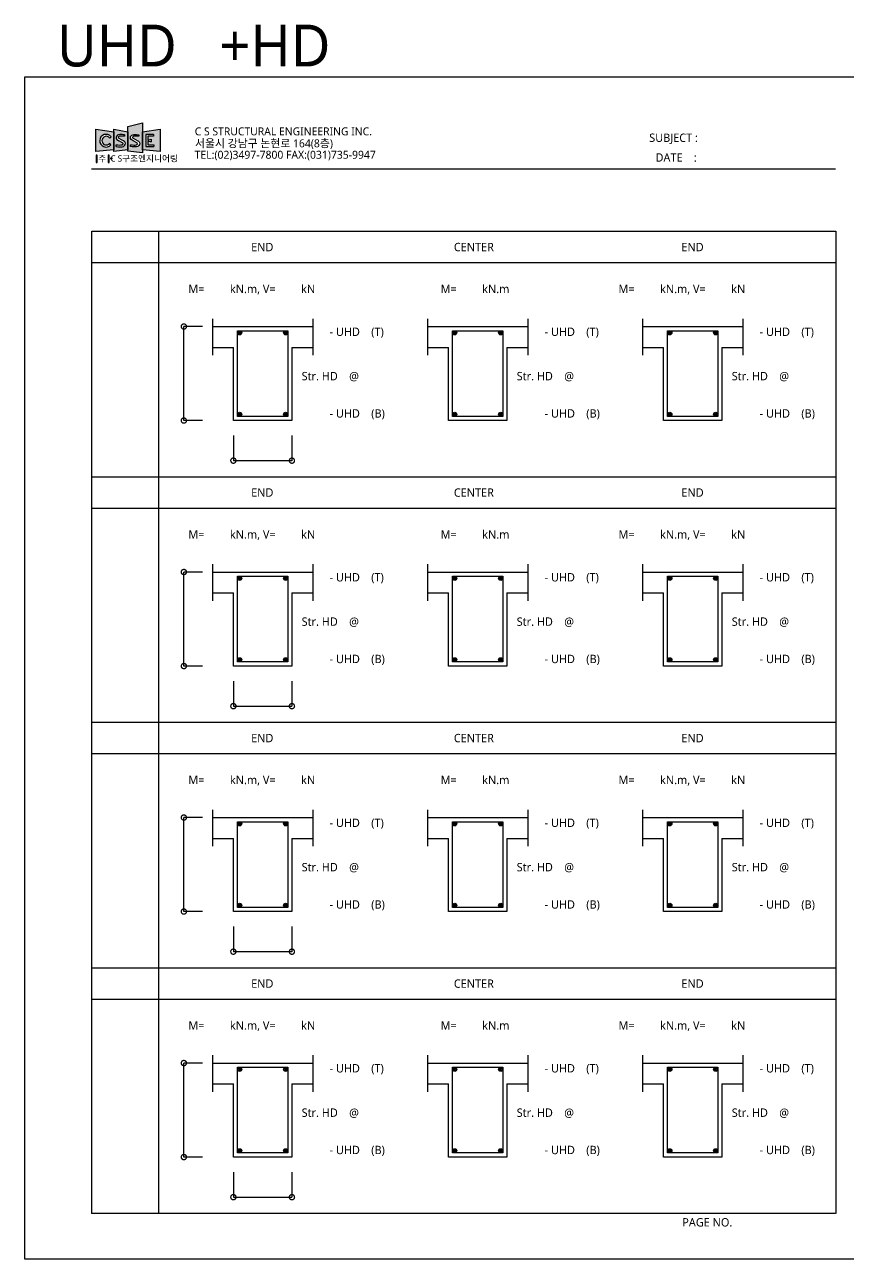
# Model space of a CAD drawing. Extents: x 62919 to 87660, y 70087 to 107139.
# Drawn here: x 62919 to 66860, y 81405 to 87314 of the extents above; entities that cross this region are included whole.
import ezdxf

# ---------------------------------------------------------------- set-up
doc = ezdxf.new("R2010")
doc.units = 0
doc.header["$LTSCALE"] = 50
doc.header["$MEASUREMENT"] = 0
doc.header["$PDMODE"] = 3
doc.layers.get('0').update_dxf_attribs({"linetype": 'CONTINUOUS'})
doc.layers.get('DEFPOINTS').update_dxf_attribs({"color": 156, "linetype": 'CONTINUOUS'})
for name, color, linetype in [('2', 2, 'CONTINUOUS'), ('DIM', 7, 'CONTINUOUS'), ('H', 9, 'CONTINUOUS'), ('TEXT', 3, 'CONTINUOUS')]:
    doc.layers.add(name, color=color, linetype=linetype)
doc.styles.add('12', font='malgun.ttf')
doc.styles.get("Standard").update_dxf_attribs({"font": ''})
doc.styles.add('울릉도L', font='malgun.ttf')
doc.styles.get('Standard').set_extended_font_data('Hancom Gothic')
doc.dimstyles.get("Standard").update_dxf_attribs({"dimtxt": 40, "dimasz": 50, "dimexe": 0.18, "dimexo": 0.0625, "dimgap": 20, "dimtad": 1, "dimdec": 0, "dimzin": 0, "dimdsep": 46, "dimtxsty": 'Standard', "dimblk1": 'DOTSMALL', "dimblk2": 'DOTSMALL', "dimsah": 1, "dimcen": 0.09, "dimclrd": 7, "dimclre": 7, "dimclrt": 7, "dimadec": 0, "dimazin": 0, "dimtfac": 1, "dimtdec": 4, "dimtofl": 0, "dimtmove": 0, "dimatfit": 3, "dimldrblk": 'DOTSMALL', "dimfxl": 1, "dimtolj": 1, "dimtzin": 0, "dimarcsym": 0})

# ---------------------------------------------------------------- blocks, each defined once
blk = doc.blocks.new('_DOTSMALL')
at = {"color": 0, "linetype": 'ByBlock', "const_width": 0.5}
blk.add_lwpolyline([(-0.0625, 0, 1), (0.0625, 0, 1)], format="xyb", close=True, dxfattribs=at)
blk = doc.blocks.new('*D108')
at = {"layer": 'DEFPOINTS', "color": 0, "transparency": 16777216}
for p in [(63917.4, 85347.2), (64197.4, 85347.2), (64197.4, 85227.3)]:
    blk.add_point(p, dxfattribs=at)
at = {"layer": 'DIM', "color": 7, "lineweight": -2, "transparency": 16777216}
for p, q in [((63917.4, 85347.1), (63917.4, 85227.1)), ((64197.4, 85347.1), (64197.4, 85227.1)), ((63917.4, 85227.3), (64197.4, 85227.3))]:
    blk.add_line(p, q, dxfattribs=at)
at = {"layer": 'DIM', "color": 7, "lineweight": -2, "transparency": 16777216, "xscale": 50, "yscale": 50, "zscale": 50, "rotation": 180}
blk.add_blockref('_DOTSMALL', (63917.4, 85227.3), dxfattribs=at)
at = {"layer": 'DIM', "color": 7, "lineweight": -2, "transparency": 16777216, "xscale": 50, "yscale": 50, "zscale": 50}
blk.add_blockref('_DOTSMALL', (64197.4, 85227.3), dxfattribs=at)
blk = doc.blocks.new('*D109')
at = {"layer": 'DEFPOINTS', "color": 0, "transparency": 16777216}
for p in [(63680.4, 85869.2), (63770.3, 85869.2), (63770.3, 85419.2)]:
    blk.add_point(p, dxfattribs=at)
at = {"layer": 'DIM', "color": 7, "lineweight": -2, "transparency": 16777216}
for p, q in [((63770.2, 85869.2), (63680.2, 85869.2)), ((63680.4, 85419.2), (63680.4, 85869.2)), ((63770.2, 85419.2), (63680.2, 85419.2))]:
    blk.add_line(p, q, dxfattribs=at)
at = {"layer": 'DIM', "color": 7, "lineweight": -2, "transparency": 16777216, "xscale": 50, "yscale": 50, "zscale": 50}
for p, rotation in [((63680.4, 85869.2), 90), ((63680.4, 85419.2), 270)]:
    blk.add_blockref('_DOTSMALL', p, dxfattribs=dict(at, rotation=rotation))
blk = doc.blocks.new('*D110')
at = {"layer": 'DEFPOINTS', "color": 0, "transparency": 16777216}
for p in [(63680.4, 84694.2), (63770.3, 84694.2), (63770.3, 84244.2)]:
    blk.add_point(p, dxfattribs=at)
at = {"layer": 'DIM', "color": 7, "lineweight": -2, "transparency": 16777216}
for p, q in [((63770.2, 84694.2), (63680.2, 84694.2)), ((63680.4, 84244.2), (63680.4, 84694.2)), ((63770.2, 84244.2), (63680.2, 84244.2))]:
    blk.add_line(p, q, dxfattribs=at)
at = {"layer": 'DIM', "color": 7, "lineweight": -2, "transparency": 16777216, "xscale": 50, "yscale": 50, "zscale": 50}
for p, rotation in [((63680.4, 84694.2), 90), ((63680.4, 84244.2), 270)]:
    blk.add_blockref('_DOTSMALL', p, dxfattribs=dict(at, rotation=rotation))
blk = doc.blocks.new('*D111')
at = {"layer": 'DEFPOINTS', "color": 0, "transparency": 16777216}
for p in [(63917.4, 84172.2), (64197.4, 84172.2), (64197.4, 84052.3)]:
    blk.add_point(p, dxfattribs=at)
at = {"layer": 'DIM', "color": 7, "lineweight": -2, "transparency": 16777216}
for p, q in [((63917.4, 84172.1), (63917.4, 84052.1)), ((64197.4, 84172.1), (64197.4, 84052.1)), ((63917.4, 84052.3), (64197.4, 84052.3))]:
    blk.add_line(p, q, dxfattribs=at)
at = {"layer": 'DIM', "color": 7, "lineweight": -2, "transparency": 16777216, "xscale": 50, "yscale": 50, "zscale": 50, "rotation": 180}
blk.add_blockref('_DOTSMALL', (63917.4, 84052.3), dxfattribs=at)
at = {"layer": 'DIM', "color": 7, "lineweight": -2, "transparency": 16777216, "xscale": 50, "yscale": 50, "zscale": 50}
blk.add_blockref('_DOTSMALL', (64197.4, 84052.3), dxfattribs=at)
blk = doc.blocks.new('*D112')
at = {"layer": 'DEFPOINTS', "color": 0, "transparency": 16777216}
for p in [(63917.4, 82997.2), (64197.4, 82997.2), (64197.4, 82877.3)]:
    blk.add_point(p, dxfattribs=at)
at = {"layer": 'DIM', "color": 7, "lineweight": -2, "transparency": 16777216}
for p, q in [((63917.4, 82997.1), (63917.4, 82877.1)), ((64197.4, 82997.1), (64197.4, 82877.1)), ((63917.4, 82877.3), (64197.4, 82877.3))]:
    blk.add_line(p, q, dxfattribs=at)
at = {"layer": 'DIM', "color": 7, "lineweight": -2, "transparency": 16777216, "xscale": 50, "yscale": 50, "zscale": 50, "rotation": 180}
blk.add_blockref('_DOTSMALL', (63917.4, 82877.3), dxfattribs=at)
at = {"layer": 'DIM', "color": 7, "lineweight": -2, "transparency": 16777216, "xscale": 50, "yscale": 50, "zscale": 50}
blk.add_blockref('_DOTSMALL', (64197.4, 82877.3), dxfattribs=at)
blk = doc.blocks.new('*D113')
at = {"layer": 'DEFPOINTS', "color": 0, "transparency": 16777216}
for p in [(63917.4, 81822.2), (64197.4, 81822.2), (64197.4, 81702.3)]:
    blk.add_point(p, dxfattribs=at)
at = {"layer": 'DIM', "color": 7, "lineweight": -2, "transparency": 16777216}
for p, q in [((63917.4, 81822.1), (63917.4, 81702.1)), ((64197.4, 81822.1), (64197.4, 81702.1)), ((63917.4, 81702.3), (64197.4, 81702.3))]:
    blk.add_line(p, q, dxfattribs=at)
at = {"layer": 'DIM', "color": 7, "lineweight": -2, "transparency": 16777216, "xscale": 50, "yscale": 50, "zscale": 50, "rotation": 180}
blk.add_blockref('_DOTSMALL', (63917.4, 81702.3), dxfattribs=at)
at = {"layer": 'DIM', "color": 7, "lineweight": -2, "transparency": 16777216, "xscale": 50, "yscale": 50, "zscale": 50}
blk.add_blockref('_DOTSMALL', (64197.4, 81702.3), dxfattribs=at)
blk = doc.blocks.new('*D114')
at = {"layer": 'DEFPOINTS', "color": 0, "transparency": 16777216}
for p in [(63680.4, 82344.2), (63770.3, 82344.2), (63770.3, 81894.2)]:
    blk.add_point(p, dxfattribs=at)
at = {"layer": 'DIM', "color": 7, "lineweight": -2, "transparency": 16777216}
for p, q in [((63770.2, 82344.2), (63680.2, 82344.2)), ((63680.4, 81894.2), (63680.4, 82344.2)), ((63770.2, 81894.2), (63680.2, 81894.2))]:
    blk.add_line(p, q, dxfattribs=at)
at = {"layer": 'DIM', "color": 7, "lineweight": -2, "transparency": 16777216, "xscale": 50, "yscale": 50, "zscale": 50}
for p, rotation in [((63680.4, 82344.2), 90), ((63680.4, 81894.2), 270)]:
    blk.add_blockref('_DOTSMALL', p, dxfattribs=dict(at, rotation=rotation))
blk = doc.blocks.new('*D115')
at = {"layer": 'DEFPOINTS', "color": 0, "transparency": 16777216}
for p in [(63680.4, 83519.2), (63770.3, 83519.2), (63770.3, 83069.2)]:
    blk.add_point(p, dxfattribs=at)
at = {"layer": 'DIM', "color": 7, "lineweight": -2, "transparency": 16777216}
for p, q in [((63770.2, 83519.2), (63680.2, 83519.2)), ((63680.4, 83069.2), (63680.4, 83519.2)), ((63770.2, 83069.2), (63680.2, 83069.2))]:
    blk.add_line(p, q, dxfattribs=at)
at = {"layer": 'DIM', "color": 7, "lineweight": -2, "transparency": 16777216, "xscale": 50, "yscale": 50, "zscale": 50}
for p, rotation in [((63680.4, 83519.2), 90), ((63680.4, 83069.2), 270)]:
    blk.add_blockref('_DOTSMALL', p, dxfattribs=dict(at, rotation=rotation))

msp = doc.modelspace()

# ---------------------------------------------------------------- hatches: boundary and pattern name
h = msp.add_hatch(color=256)
h.paths.add_polyline_path([(63344.5, 86800.9), (63259.8, 86814), (63259.8, 86707.3), (63344.5, 86715.2)])
h.paths.add_polyline_path([(63332.3, 86776.9, 2.814949), (63331.1, 86738.5), (63325.2, 86745.9, -2.948244), (63325.8, 86770.9)], flags=16)
h = msp.add_hatch(color=156)
h.paths.add_polyline_path([(63413, 86800.9), (63344.5, 86814), (63344.5, 86707.3), (63413, 86715.2)])
h.paths.add_polyline_path([(63385, 86729.7, 0.375196), (63400.6, 86746.3, 0.23206), (63392, 86757.9), (63368.7, 86769.9, -0.621378), (63369.6, 86778.5, -0.086582), (63378.4, 86780.2, -0.013881), (63396.7, 86779.4), (63396.7, 86786.9, 0.011548), (63374, 86787.6, 0.168477), (63360.6, 86782.9, 0.234186), (63356.1, 86773.9, 0.000003), (63356.1, 86773.9, 0.004726), (63356.1, 86773.6, 0.255382), (63359.8, 86764.4, 0.06014), (63368.7, 86757.9), (63387.1, 86749, -0.288527), (63390, 86744.5, -0.348562), (63385.9, 86738.9, -0.069121), (63372.7, 86737.8, -0.055516), (63356.8, 86739.2), (63356.8, 86730.1, 0.049399)], flags=16)
h = msp.add_hatch(color=256)
h.paths.add_polyline_path([(63481.8, 86843.4), (63413, 86825.7), (63413, 86708.2), (63481.8, 86700.3)])
h.paths.add_polyline_path([(63465.2, 86786.9), (63465.2, 86779.4, 0.013881), (63446.9, 86780.2, 0.08874), (63437.9, 86778.4, 0.605403), (63437.1, 86769.9), (63460.4, 86757.9, -0.23219), (63469.1, 86746.3, -0.384597), (63452.9, 86729.7, -0.048404), (63425.3, 86730.1), (63425.3, 86739.2, 0.055516), (63441.1, 86737.8, 0.069121), (63454.4, 86738.9, 0.348562), (63458.4, 86744.5, 0.283388), (63455.7, 86749), (63437.2, 86757.9, -0.06014), (63428.2, 86764.4, -0.255382), (63424.6, 86773.6, -0.23918), (63429.1, 86782.9, -0.17187), (63442.8, 86787.6, -0.011402)], flags=16)
h = msp.add_hatch(color=156)
h.paths.add_polyline_path([(63567.1, 86707.3), (63567.1, 86814), (63481.8, 86800.9), (63481.8, 86715.2)])
h.paths.add_polyline_path([(63498.4, 86730.2), (63498.4, 86787.4), (63535, 86787.4), (63535, 86780.4), (63507.2, 86780.4), (63507.2, 86760.6), (63523.5, 86765.5), (63523.5, 86752.6), (63507.2, 86757.6), (63507.2, 86738.5), (63536.9, 86738.5), (63536.9, 86730.2)], flags=16)
at = {"layer": 'TEXT'}
for points in [[(63265.3, 86689.3), (63261.2, 86689.3), (63261.2, 86654.4), (63265.3, 86654.4)], [(63322.4, 86689.3), (63318.3, 86689.3), (63318.3, 86654.4), (63322.4, 86654.4)]]:
    msp.add_hatch(color=256, dxfattribs=at).paths.add_polyline_path(points)
h = msp.add_hatch(color=256, dxfattribs=at)
edge = h.paths.add_edge_path()
edge.add_arc((63333.2, 86673.7), 2.96, 0, 360)

# ---------------------------------------------------------------- linework, layer by layer
for p, q in [((63331.1, 86738.5), (63325.2, 86745.9)), ((63332.3, 86776.9), (63325.8, 86770.9)), ((63368.7, 86769.9), (63392, 86757.9)), ((63387.1, 86749), (63368.7, 86757.9)), ((63396.7, 86786.9), (63396.7, 86779.4)), ((63465.2, 86786.9), (63465.2, 86779.4)), ((63535, 86787.4), (63498.4, 86787.4)), ((63498.4, 86787.4), (63498.4, 86730.2)), ((63535, 86780.4), (63507.2, 86780.4)), ((63507.2, 86780.4), (63507.2, 86760.6)), ((63507.2, 86760.6), (63523.5, 86765.5)), ((63507.2, 86757.6), (63523.5, 86752.6)), ((63507.2, 86757.6), (63507.2, 86738.5)), ((63523.5, 86765.5), (63523.5, 86752.6)), ((63535, 86787.4), (63535, 86780.4)), ((63356.8, 86730.1), (63356.8, 86739.2)), ((63498.4, 86730.2), (63536.9, 86730.2)), ((63507.2, 86738.5), (63536.9, 86738.5)), ((63536.9, 86738.5), (63536.9, 86730.2)), ((63238.7, 86624), (66798.7, 86624)), ((63240, 86324.9), (66800, 86324.9)), ((63240, 81624.9), (63240, 86324.9)), ((63560, 81624.9), (63560, 86324.9)), ((66800, 86324.9), (66800, 81624.9)), ((63240, 86174.9), (66800, 86174.9)), ((63817.4, 85869.2), (64297.4, 85869.2)), ((64846.5, 85869.2), (65326.5, 85869.2)), ((65875.6, 85869.2), (66355.6, 85869.2)), ((63817.4, 85769.2), (63917.4, 85769.2)), ((63917.4, 85419.2), (63917.4, 85769.2)), ((64197.4, 85769.2), (64297.4, 85769.2)), ((64197.4, 85769.2), (64197.4, 85419.2)), ((64846.5, 85769.2), (64946.5, 85769.2)), ((64946.5, 85419.2), (64946.5, 85769.2)), ((65226.5, 85769.2), (65326.5, 85769.2)), ((65226.5, 85769.2), (65226.5, 85419.2)), ((65875.6, 85769.2), (65975.6, 85769.2)), ((65975.6, 85419.2), (65975.6, 85769.2)), ((66255.6, 85769.2), (66255.6, 85419.2)), ((66255.6, 85769.2), (66355.6, 85769.2)), ((64197.4, 85419.2), (63917.4, 85419.2)), ((65226.5, 85419.2), (64946.5, 85419.2)), ((66255.6, 85419.2), (65975.6, 85419.2)), ((63240, 85149.9), (66800, 85149.9)), ((63240, 84999.9), (66800, 84999.9)), ((63817.4, 84694.2), (64297.4, 84694.2)), ((64846.5, 84694.2), (65326.5, 84694.2)), ((65875.6, 84694.2), (66355.6, 84694.2)), ((63817.4, 84594.2), (63917.4, 84594.2)), ((63917.4, 84244.2), (63917.4, 84594.2)), ((64197.4, 84594.2), (64297.4, 84594.2)), ((64197.4, 84594.2), (64197.4, 84244.2)), ((64846.5, 84594.2), (64946.5, 84594.2)), ((64946.5, 84244.2), (64946.5, 84594.2)), ((65226.5, 84594.2), (65326.5, 84594.2)), ((65226.5, 84594.2), (65226.5, 84244.2)), ((65875.6, 84594.2), (65975.6, 84594.2)), ((65975.6, 84244.2), (65975.6, 84594.2)), ((66255.6, 84594.2), (66255.6, 84244.2)), ((66255.6, 84594.2), (66355.6, 84594.2)), ((64197.4, 84244.2), (63917.4, 84244.2)), ((65226.5, 84244.2), (64946.5, 84244.2)), ((66255.6, 84244.2), (65975.6, 84244.2)), ((63240, 83974.9), (66800, 83974.9)), ((63240, 83824.9), (66800, 83824.9)), ((63817.4, 83519.2), (64297.4, 83519.2)), ((64846.5, 83519.2), (65326.5, 83519.2)), ((65875.6, 83519.2), (66355.6, 83519.2)), ((63817.4, 83419.2), (63917.4, 83419.2)), ((63917.4, 83069.2), (63917.4, 83419.2)), ((64197.4, 83419.2), (64297.4, 83419.2)), ((64197.4, 83419.2), (64197.4, 83069.2)), ((64846.5, 83419.2), (64946.5, 83419.2)), ((64946.5, 83069.2), (64946.5, 83419.2)), ((65226.5, 83419.2), (65326.5, 83419.2)), ((65226.5, 83419.2), (65226.5, 83069.2)), ((65875.6, 83419.2), (65975.6, 83419.2)), ((65975.6, 83069.2), (65975.6, 83419.2)), ((66255.6, 83419.2), (66255.6, 83069.2)), ((66255.6, 83419.2), (66355.6, 83419.2)), ((64197.4, 83069.2), (63917.4, 83069.2)), ((65226.5, 83069.2), (64946.5, 83069.2)), ((66255.6, 83069.2), (65975.6, 83069.2)), ((63240, 82799.9), (66800, 82799.9)), ((63240, 82649.9), (66800, 82649.9)), ((63817.4, 82344.2), (64297.4, 82344.2)), ((64846.5, 82344.2), (65326.5, 82344.2)), ((65875.6, 82344.2), (66355.6, 82344.2)), ((63817.4, 82244.2), (63917.4, 82244.2)), ((63917.4, 81894.2), (63917.4, 82244.2)), ((64197.4, 82244.2), (64197.4, 81894.2)), ((64197.4, 82244.2), (64297.4, 82244.2)), ((64846.5, 82244.2), (64946.5, 82244.2)), ((64946.5, 81894.2), (64946.5, 82244.2)), ((65226.5, 82244.2), (65326.5, 82244.2)), ((65226.5, 82244.2), (65226.5, 81894.2)), ((65875.6, 82244.2), (65975.6, 82244.2)), ((65975.6, 81894.2), (65975.6, 82244.2)), ((66255.6, 82244.2), (66255.6, 81894.2)), ((66255.6, 82244.2), (66355.6, 82244.2)), ((64197.4, 81894.2), (63917.4, 81894.2)), ((65226.5, 81894.2), (64946.5, 81894.2)), ((66255.6, 81894.2), (65975.6, 81894.2)), ((66798.7, 81624), (63238.7, 81624))]:
    msp.add_line(p, q)
for points in [[(63259.8, 86707.3), (63259.8, 86814), (63344.5, 86800.9), (63344.5, 86715.2)], [(63344.5, 86707.3), (63344.5, 86814), (63413, 86800.9), (63413, 86715.2)], [(63413, 86708.2), (63413, 86825.7), (63481.8, 86843.4), (63481.8, 86700.3)], [(63481.8, 86715.2), (63481.8, 86800.9), (63567.1, 86814), (63567.1, 86707.3)]]:
    msp.add_lwpolyline(points, close=True)
msp.add_lwpolyline([(63465.2, 86779.4, 0.013881), (63446.9, 86780.2, 0.086582), (63438.1, 86778.5, 0.621378), (63437.1, 86769.9), (63460.4, 86757.9, -0.23206), (63469.1, 86746.3, -0.375196), (63453.5, 86729.7, -0.049399), (63425.3, 86730.1), (63425.3, 86739.2, 0.055516), (63441.1, 86737.8, 0.069121), (63454.4, 86738.9, 0.348562), (63458.4, 86744.5, 0.288527), (63455.6, 86749), (63437.2, 86757.9, -0.06014), (63428.2, 86764.4, -0.255382), (63424.6, 86773.6, -0.23918), (63429.1, 86782.9, -0.168477), (63442.5, 86787.6, -0.011548), (63465.2, 86786.9)], format="xyb")
for centre, radius in [((63947.4, 85839.2), 10), ((63947.4, 85839.2), 7), ((63947.4, 85839.2), 4), ((63947.4, 85839.2), 1), ((64167.4, 85839.2), 10), ((64167.4, 85839.2), 7), ((64167.4, 85839.2), 4), ((64167.4, 85839.2), 1), ((64976.5, 85839.2), 10), ((64976.5, 85839.2), 7), ((64976.5, 85839.2), 4), ((64976.5, 85839.2), 1), ((65196.5, 85839.2), 10), ((65196.5, 85839.2), 7), ((65196.5, 85839.2), 4), ((65196.5, 85839.2), 1), ((66005.6, 85839.2), 10), ((66005.6, 85839.2), 7), ((66005.6, 85839.2), 4), ((66005.6, 85839.2), 1), ((66225.6, 85839.2), 10), ((66225.6, 85839.2), 7), ((66225.6, 85839.2), 4), ((66225.6, 85839.2), 1), ((63947.4, 85449.2), 10), ((63947.4, 85449.2), 7), ((63947.4, 85449.2), 4), ((63947.4, 85449.2), 1), ((64167.4, 85449.2), 10), ((64167.4, 85449.2), 7), ((64167.4, 85449.2), 4), ((64167.4, 85449.2), 1), ((64976.5, 85449.2), 10), ((64976.5, 85449.2), 7), ((64976.5, 85449.2), 4), ((64976.5, 85449.2), 1), ((65196.5, 85449.2), 10), ((65196.5, 85449.2), 7), ((65196.5, 85449.2), 4), ((65196.5, 85449.2), 1), ((66005.6, 85449.2), 10), ((66005.6, 85449.2), 7), ((66005.6, 85449.2), 4), ((66005.6, 85449.2), 1), ((66225.6, 85449.2), 10), ((66225.6, 85449.2), 7), ((66225.6, 85449.2), 4), ((66225.6, 85449.2), 1), ((63947.4, 84664.2), 10), ((64167.4, 84664.2), 10), ((64976.5, 84664.2), 10), ((65196.5, 84664.2), 10), ((66005.6, 84664.2), 10), ((66225.6, 84664.2), 10), ((63947.4, 84664.2), 7), ((63947.4, 84664.2), 4), ((63947.4, 84664.2), 1), ((64167.4, 84664.2), 7), ((64167.4, 84664.2), 4), ((64167.4, 84664.2), 1), ((64976.5, 84664.2), 7), ((64976.5, 84664.2), 4), ((64976.5, 84664.2), 1), ((65196.5, 84664.2), 7), ((65196.5, 84664.2), 4), ((65196.5, 84664.2), 1), ((66005.6, 84664.2), 7), ((66005.6, 84664.2), 4), ((66005.6, 84664.2), 1), ((66225.6, 84664.2), 7), ((66225.6, 84664.2), 4), ((66225.6, 84664.2), 1), ((63947.4, 84274.2), 10), ((63947.4, 84274.2), 7), ((63947.4, 84274.2), 4), ((63947.4, 84274.2), 1), ((64167.4, 84274.2), 10), ((64167.4, 84274.2), 7), ((64167.4, 84274.2), 4), ((64167.4, 84274.2), 1), ((64976.5, 84274.2), 10), ((64976.5, 84274.2), 7), ((64976.5, 84274.2), 4), ((64976.5, 84274.2), 1), ((65196.5, 84274.2), 10), ((65196.5, 84274.2), 7), ((65196.5, 84274.2), 4), ((65196.5, 84274.2), 1), ((66005.6, 84274.2), 10), ((66005.6, 84274.2), 7), ((66005.6, 84274.2), 4), ((66005.6, 84274.2), 1), ((66225.6, 84274.2), 10), ((66225.6, 84274.2), 7), ((66225.6, 84274.2), 4), ((66225.6, 84274.2), 1), ((63947.4, 83489.2), 10), ((63947.4, 83489.2), 7), ((63947.4, 83489.2), 4), ((64167.4, 83489.2), 10), ((64167.4, 83489.2), 7), ((64167.4, 83489.2), 4), ((64976.5, 83489.2), 10), ((64976.5, 83489.2), 7), ((64976.5, 83489.2), 4), ((65196.5, 83489.2), 10), ((65196.5, 83489.2), 7), ((65196.5, 83489.2), 4), ((66005.6, 83489.2), 10), ((66005.6, 83489.2), 7), ((66005.6, 83489.2), 4), ((66225.6, 83489.2), 10), ((66225.6, 83489.2), 7), ((66225.6, 83489.2), 4), ((63947.4, 83489.2), 1), ((64167.4, 83489.2), 1), ((64976.5, 83489.2), 1), ((65196.5, 83489.2), 1), ((66005.6, 83489.2), 1), ((66225.6, 83489.2), 1), ((63947.4, 83099.2), 10), ((63947.4, 83099.2), 7), ((63947.4, 83099.2), 4), ((63947.4, 83099.2), 1), ((64167.4, 83099.2), 10), ((64167.4, 83099.2), 7), ((64167.4, 83099.2), 4), ((64167.4, 83099.2), 1), ((64976.5, 83099.2), 10), ((64976.5, 83099.2), 7), ((64976.5, 83099.2), 4), ((64976.5, 83099.2), 1), ((65196.5, 83099.2), 10), ((65196.5, 83099.2), 7), ((65196.5, 83099.2), 4), ((65196.5, 83099.2), 1), ((66005.6, 83099.2), 10), ((66005.6, 83099.2), 7), ((66005.6, 83099.2), 4), ((66005.6, 83099.2), 1), ((66225.6, 83099.2), 10), ((66225.6, 83099.2), 7), ((66225.6, 83099.2), 4), ((66225.6, 83099.2), 1), ((63947.4, 82314.2), 10), ((63947.4, 82314.2), 7), ((63947.4, 82314.2), 4), ((63947.4, 82314.2), 1), ((64167.4, 82314.2), 10), ((64167.4, 82314.2), 7), ((64167.4, 82314.2), 4), ((64167.4, 82314.2), 1), ((64976.5, 82314.2), 10), ((64976.5, 82314.2), 7), ((64976.5, 82314.2), 4), ((64976.5, 82314.2), 1), ((65196.5, 82314.2), 10), ((65196.5, 82314.2), 7), ((65196.5, 82314.2), 4), ((65196.5, 82314.2), 1), ((66005.6, 82314.2), 10), ((66005.6, 82314.2), 7), ((66005.6, 82314.2), 4), ((66005.6, 82314.2), 1), ((66225.6, 82314.2), 10), ((66225.6, 82314.2), 7), ((66225.6, 82314.2), 4), ((66225.6, 82314.2), 1), ((63947.4, 81924.2), 10), ((63947.4, 81924.2), 7), ((63947.4, 81924.2), 4), ((63947.4, 81924.2), 1), ((64167.4, 81924.2), 10), ((64167.4, 81924.2), 7), ((64167.4, 81924.2), 4), ((64167.4, 81924.2), 1), ((64976.5, 81924.2), 10), ((64976.5, 81924.2), 7), ((64976.5, 81924.2), 4), ((64976.5, 81924.2), 1), ((65196.5, 81924.2), 10), ((65196.5, 81924.2), 7), ((65196.5, 81924.2), 4), ((65196.5, 81924.2), 1), ((66005.6, 81924.2), 10), ((66005.6, 81924.2), 7), ((66005.6, 81924.2), 4), ((66005.6, 81924.2), 1), ((66225.6, 81924.2), 10), ((66225.6, 81924.2), 7), ((66225.6, 81924.2), 4), ((66225.6, 81924.2), 1)]:
    msp.add_circle(centre, radius)
for centre, radius, start, end in [((63308.1, 86758.4), 30.5, 37.29937, 319.06981), ((63309.2, 86758.8), 20.6, 36.03537, 321.09072), ((63366.3, 86772.4), 10.3, 172.99426, 230.29875), ((63367.5, 86773.9), 11.4, 127.2778, 181.08309), ((63391.3, 86798.1), 46.1, 226.83244, 240.59882), ((63374, 86765.9), 21.7, 90, 128.25279), ((63371.3, 86773.9), 4.81, 109.81981, 237.24337), ((63378.9, 86754.1), 26, 91.11075, 110.90444), ((63370.9, 86297.3), 490.3, 86.99244, 89.63885), ((63373.3, 86451), 329.3, 85.93764, 89.11884), ((63383.3, 86746.9), 17.3, 275.65598, 357.91951), ((63384.4, 86744.3), 5.56, 285.94915, 2.8156), ((63385, 86744.5), 5, 0.42605, 64.80323), ((63384.4, 86743.3), 16.4, 10.46046, 62.71974), ((63371, 86809.8), 72, 258.60252, 271.31276), ((63372.9, 86872.4), 143.2, 263.51605, 274.82835), ((63375.4, 86786.2), 48.4, 266.76758, 282.58386)]:
    msp.add_arc(centre, radius, start, end)
at = {"layer": '2'}
for points in [[(63937.4, 85849.2), (64177.4, 85849.2), (64177.4, 85439.2), (63937.4, 85439.2)], [(64966.5, 85849.2), (65206.5, 85849.2), (65206.5, 85439.2), (64966.5, 85439.2)], [(65995.6, 85849.2), (66235.6, 85849.2), (66235.6, 85439.2), (65995.6, 85439.2)], [(63937.4, 84674.2), (64177.4, 84674.2), (64177.4, 84264.2), (63937.4, 84264.2)], [(64966.5, 84674.2), (65206.5, 84674.2), (65206.5, 84264.2), (64966.5, 84264.2)], [(65995.6, 84674.2), (66235.6, 84674.2), (66235.6, 84264.2), (65995.6, 84264.2)], [(63937.4, 83499.2), (64177.4, 83499.2), (64177.4, 83089.2), (63937.4, 83089.2)], [(64966.5, 83499.2), (65206.5, 83499.2), (65206.5, 83089.2), (64966.5, 83089.2)], [(65995.6, 83499.2), (66235.6, 83499.2), (66235.6, 83089.2), (65995.6, 83089.2)], [(63937.4, 82324.2), (64177.4, 82324.2), (64177.4, 81914.2), (63937.4, 81914.2)], [(64966.5, 82324.2), (65206.5, 82324.2), (65206.5, 81914.2), (64966.5, 81914.2)], [(65995.6, 82324.2), (66235.6, 82324.2), (66235.6, 81914.2), (65995.6, 81914.2)]]:
    msp.add_lwpolyline(points, close=True, dxfattribs=at)
at = {"layer": 'DEFPOINTS'}
msp.add_lwpolyline([(62918.7, 87064), (66920, 87064), (66920, 81404.9), (62918.7, 81404.9)], close=True, dxfattribs=at)
at = {"layer": 'H'}
for p, q in [((63817.4, 85906.7), (63817.4, 85731.7)), ((64297.4, 85906.7), (64297.4, 85731.7)), ((64846.5, 85906.7), (64846.5, 85731.7)), ((65326.5, 85906.7), (65326.5, 85731.7)), ((65875.6, 85906.7), (65875.6, 85731.7)), ((66355.6, 85906.7), (66355.6, 85731.7)), ((63817.4, 84731.7), (63817.4, 84556.7)), ((64297.4, 84731.7), (64297.4, 84556.7)), ((64846.5, 84731.7), (64846.5, 84556.7)), ((65326.5, 84731.7), (65326.5, 84556.7)), ((65875.6, 84731.7), (65875.6, 84556.7)), ((66355.6, 84731.7), (66355.6, 84556.7)), ((63817.4, 83556.7), (63817.4, 83381.7)), ((64297.4, 83556.7), (64297.4, 83381.7)), ((64846.5, 83556.7), (64846.5, 83381.7)), ((65326.5, 83556.7), (65326.5, 83381.7)), ((65875.6, 83556.7), (65875.6, 83381.7)), ((66355.6, 83556.7), (66355.6, 83381.7)), ((63817.4, 82381.7), (63817.4, 82206.7)), ((64297.4, 82381.7), (64297.4, 82206.7)), ((64846.5, 82381.7), (64846.5, 82206.7)), ((65326.5, 82381.7), (65326.5, 82206.7)), ((65875.6, 82381.7), (65875.6, 82206.7)), ((66355.6, 82381.7), (66355.6, 82206.7))]:
    msp.add_line(p, q, dxfattribs=at)
at = {"layer": 'TEXT'}
for points in [[(63265.3, 86689.3), (63261.2, 86689.3), (63261.2, 86654.4), (63265.3, 86654.4)], [(63322.4, 86689.3), (63318.3, 86689.3), (63318.3, 86654.4), (63322.4, 86654.4)]]:
    msp.add_lwpolyline(points, close=True, dxfattribs=at)
msp.add_circle((63333.2, 86673.7), 2.96, dxfattribs=at)

# ---------------------------------------------------------------- texts
for s, height, style, p in [('UHD   +HD   ', 200, '울릉도L', (63073.2, 87113.7)), ('C S STRUCTURAL ENGINEERING INC.', 38.108, '12', (63732.4, 86784.1)), ('서울시 강남구 논현로 164(8층)', 38.108, '12', (63733.6, 86726.8)), ('SUBJECT : ', 40, '12', (65907.3, 86752.6)), ('주  C S구조엔지니어링', 29.633, '12', (63271, 86658.7)), ('TEL:(02)3497-7800 FAX:(031)735-9947', 38.108, '12', (63732.2, 86672.2)), ('   DATE    : ', 40, '12', (65896.8, 86658)), ('END', 40, '12', (64002.2, 86229.5)), ('CENTER', 40, '12', (64972.3, 86229.5)), ('END', 40, '12', (66061.3, 86229.5)), ('M=         kN.m, V=         kN', 40, '12', (63701.9, 86029.1)), ('M=         kN.m', 40, '12', (64909.1, 86029.1)), ('M=         kN.m, V=         kN', 40, '12', (65760.2, 86029.1)), (' - UHD    (T)', 40, '12', (64364.2, 85824.1)), (' - UHD    (T)', 40, '12', (65393.3, 85824.1)), (' - UHD    (T)', 40, '12', (66422.5, 85824.1)), ('Str. HD    @', 40, '12', (64244, 85611.8)), ('Str. HD    @', 40, '12', (65273.2, 85611.8)), ('Str. HD    @', 40, '12', (66302.3, 85611.8)), (' - UHD    (B)', 40, '12', (64364.2, 85433.2)), (' - UHD    (B)', 40, '12', (65393.3, 85433.2)), (' - UHD    (B)', 40, '12', (66422.5, 85433.2)), ('END', 40, '12', (64002.2, 85054.5)), ('CENTER', 40, '12', (64972.3, 85054.5)), ('END', 40, '12', (66061.3, 85054.5)), ('M=         kN.m, V=         kN', 40, '12', (63701.9, 84854.1)), ('M=         kN.m', 40, '12', (64909.1, 84854.1)), ('M=         kN.m, V=         kN', 40, '12', (65760.2, 84854.1)), (' - UHD    (T)', 40, '12', (64364.2, 84649.1)), (' - UHD    (T)', 40, '12', (65393.3, 84649.1)), (' - UHD    (T)', 40, '12', (66422.5, 84649.1)), ('Str. HD    @', 40, '12', (64244, 84436.8)), ('Str. HD    @', 40, '12', (65273.2, 84436.8)), ('Str. HD    @', 40, '12', (66302.3, 84436.8)), (' - UHD    (B)', 40, '12', (64364.2, 84258.2)), (' - UHD    (B)', 40, '12', (65393.3, 84258.2)), (' - UHD    (B)', 40, '12', (66422.5, 84258.2)), ('END', 40, '12', (64002.2, 83879.5)), ('CENTER', 40, '12', (64972.3, 83879.5)), ('END', 40, '12', (66061.3, 83879.5)), ('M=         kN.m, V=         kN', 40, '12', (63701.9, 83679.1)), ('M=         kN.m', 40, '12', (64909.1, 83679.1)), ('M=         kN.m, V=         kN', 40, '12', (65760.2, 83679.1)), (' - UHD    (T)', 40, '12', (64364.2, 83474.1)), (' - UHD    (T)', 40, '12', (65393.3, 83474.1)), (' - UHD    (T)', 40, '12', (66422.5, 83474.1)), ('Str. HD    @', 40, '12', (64244, 83261.8)), ('Str. HD    @', 40, '12', (65273.2, 83261.8)), ('Str. HD    @', 40, '12', (66302.3, 83261.8)), (' - UHD    (B)', 40, '12', (64364.2, 83083.2)), (' - UHD    (B)', 40, '12', (65393.3, 83083.2)), (' - UHD    (B)', 40, '12', (66422.5, 83083.2)), ('END', 40, '12', (64002.2, 82704.5)), ('CENTER', 40, '12', (64972.3, 82704.5)), ('END', 40, '12', (66061.3, 82704.5)), ('M=         kN.m, V=         kN', 40, '12', (63701.9, 82504.1)), ('M=         kN.m', 40, '12', (64909.1, 82504.1)), ('M=         kN.m, V=         kN', 40, '12', (65760.2, 82504.1)), (' - UHD    (T)', 40, '12', (64364.2, 82299.1)), (' - UHD    (T)', 40, '12', (65393.3, 82299.1)), (' - UHD    (T)', 40, '12', (66422.5, 82299.1)), ('Str. HD    @', 40, '12', (64244, 82086.8)), ('Str. HD    @', 40, '12', (65273.2, 82086.8)), ('Str. HD    @', 40, '12', (66302.3, 82086.8)), (' - UHD    (B)', 40, '12', (64364.2, 81908.2)), (' - UHD    (B)', 40, '12', (65393.3, 81908.2)), (' - UHD    (B)', 40, '12', (66422.5, 81908.2)), ('PAGE NO.', 40, '12', (66065.4, 81562))]:
    msp.add_text(s, height=height, dxfattribs=dict(at, style=style)).set_placement(p)

# ---------------------------------------------------------------- dimensions: what is measured, and where the dimension line sits
at = {"layer": 'DIM'}
for base, p1, p2, picture, middle in [((63680.4, 85869.2), (63770.3, 85419.2), (63770.3, 85869.2), '*D109', (63680.4, 85644.2)), ((63680.4, 84694.2), (63770.3, 84244.2), (63770.3, 84694.2), '*D110', (63680.4, 84469.2)), ((63680.4, 83519.2), (63770.3, 83069.2), (63770.3, 83519.2), '*D115', (63680.4, 83294.2)), ((63680.4, 82344.2), (63770.3, 81894.2), (63770.3, 82344.2), '*D114', (63680.4, 82119.2))]:
    dim = msp.add_linear_dim(base=base, p1=p1, p2=p2, angle=90, text=' ', dimstyle='Standard', dxfattribs=at)
    dim.commit()
    dim.dimension.update_dxf_attribs({"geometry": picture, "text_midpoint": middle})
for base, p1, p2, picture, middle in [((64197.4, 85227.3), (63917.4, 85347.2), (64197.4, 85347.2), '*D108', (64057.4, 85227.3)), ((64197.4, 84052.3), (63917.4, 84172.2), (64197.4, 84172.2), '*D111', (64057.4, 84052.3)), ((64197.4, 82877.3), (63917.4, 82997.2), (64197.4, 82997.2), '*D112', (64057.4, 82877.3)), ((64197.4, 81702.3), (63917.4, 81822.2), (64197.4, 81822.2), '*D113', (64057.4, 81702.3))]:
    dim = msp.add_linear_dim(base=base, p1=p1, p2=p2, text=' ', dimstyle='Standard', dxfattribs=at)
    dim.commit()
    dim.dimension.update_dxf_attribs({"geometry": picture, "text_midpoint": middle})

doc.saveas('drawing.dxf')
